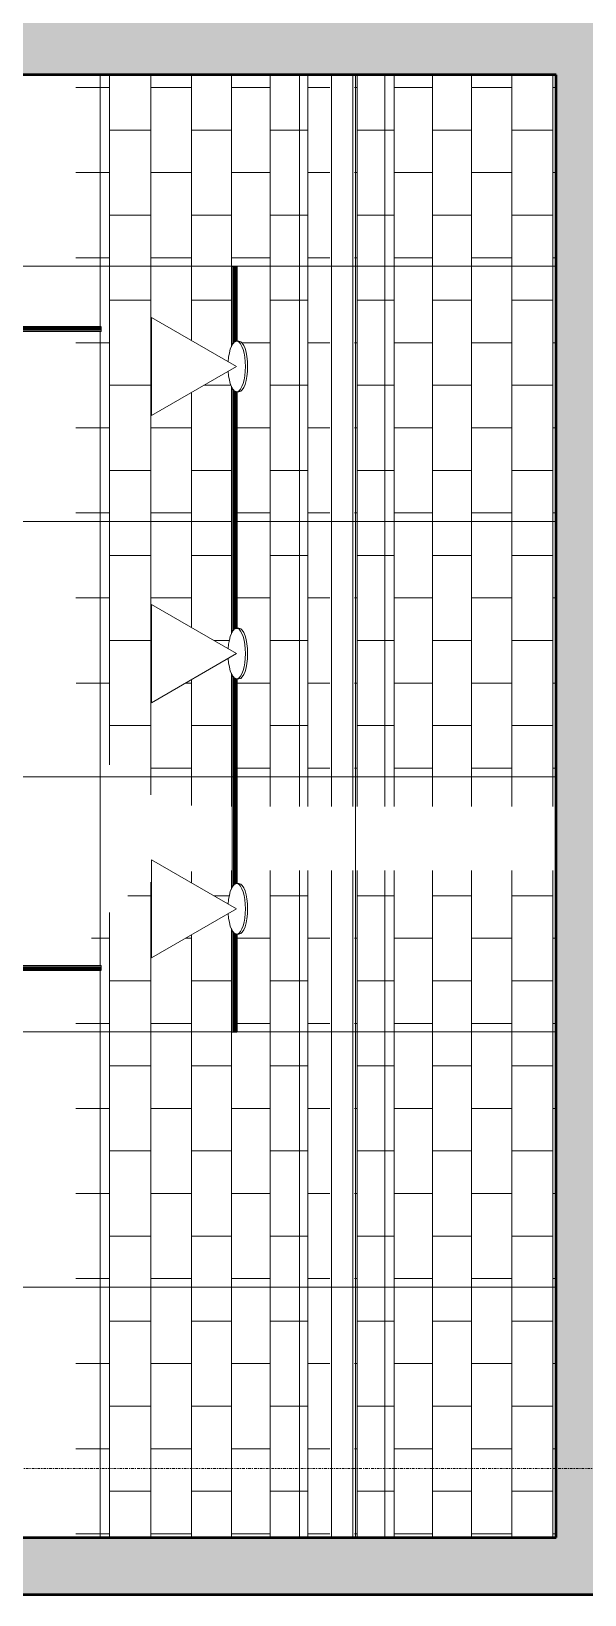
# Model space of a CAD drawing. Header units: inches. Extents: x -956 to 966, y -1111 to 895.
# Drawn here: x -179.1 to -127, y 11.9 to 158.9 of the extents above; entities that cross this region are included whole.
import ezdxf

# ---------------------------------------------------------------- set-up
doc = ezdxf.new("R2010")
doc.units = ezdxf.units.IN
doc.header["$MEASUREMENT"] = 0
doc.linetypes.add('Grid Line 1_4_', pattern=[0.4375, 0.25, -0.0625, 0.0625, -0.0625])
for name, color, linetype, lineweight in [('A-CLNG', 13, 'Continuous', 13), ('A-CLNG-PATT', 13, 'Continuous', 13), ('A-WALL-PATT', 111, 'Continuous', 13), ('E-LITE-EQPM', 33, 'Continuous', 9), ('I-WALL', 2, 'Continuous', 13), ('S-GRID', 1, 'Continuous', 9)]:
    doc.layers.add(name, color=color, linetype=linetype, lineweight=lineweight)

# ---------------------------------------------------------------- blocks, each defined once
blk = doc.blocks.new('Lighting - Track - Flexible_Cooper_Halo_LF4_ LF8 - Lighting - Track - Flexible_Cooper_Halo_LF4-V33-7TH FLOOR TELECOM OVERHEAD ROUTING PLAN')
at = {"layer": 'E-LITE-EQPM', "color": 9}
for p, q in [((-24, 0.23), (-24, 0.23)), ((-16.58, 0.23), (-24, 0.23)), ((-16.6, 0.22), (-24, 0.22)), ((-24, 0.22), (-24, -0.22)), ((-24, 0.22), (-24, 0.22)), ((-24, 0.08), (-24, 0.11)), ((-16.75, 0.11), (-24, 0.11)), ((-16.79, 0.08), (-24, 0.08)), ((-24, 0.03), (-16.85, 0.03)), ((10.42, 0.23), (-12.61, 0.23)), ((10.4, 0.22), (-12.59, 0.22)), ((10.25, 0.11), (-12.43, 0.11)), ((10.21, 0.08), (-12.4, 0.08)), ((-12.34, 0.03), (10.15, 0.03)), ((24, 0.23), (14.39, 0.23)), ((24, 0.22), (14.41, 0.22)), ((24, 0.11), (14.57, 0.11)), ((24, 0.08), (14.6, 0.08)), ((14.66, 0.03), (24, 0.03)), ((24, 0.23), (24, 0.23)), ((24, -0.22), (24, 0.22)), ((24, 0.22), (24, 0.22)), ((24, 0.11), (24, 0.08)), ((-16.9, -0.03), (-24, -0.03)), ((-24, -0.11), (-24, -0.08)), ((-16.92, -0.08), (-24, -0.08)), ((-24, -0.11), (-16.93, -0.11)), ((-24, -0.22), (-16.96, -0.22)), ((-24, -0.22), (-24, -0.22)), ((-24, -0.23), (-24, -0.23)), ((-16.96, -0.23), (-24, -0.23)), ((10.1, -0.03), (-12.29, -0.03)), ((10.08, -0.08), (-12.27, -0.08)), ((-12.26, -0.11), (10.07, -0.11)), ((-12.22, -0.22), (10.04, -0.22)), ((10.04, -0.23), (-12.22, -0.23)), ((24, -0.03), (14.71, -0.03)), ((24, -0.08), (14.73, -0.08)), ((14.74, -0.11), (24, -0.11)), ((14.78, -0.22), (24, -0.22)), ((24, -0.23), (14.78, -0.23)), ((24, -0.08), (24, -0.11)), ((24, -0.22), (24, -0.22)), ((24, -0.23), (24, -0.23))]:
    blk.add_line(p, q, dxfattribs=at)
blk = doc.blocks.new('Lighting - Track - Flexible_Cooper_Halo_LF4_ LF8 - Lighting - Track - Flexible_Cooper_Halo_LF2-3261430-7TH FLOOR TELECOM OVERHEAD ROUTING PLAN')
at = {"layer": 'E-LITE-EQPM', "color": 9}
for p, q in [((-12, 0.23), (-12, 0.23)), ((-1.58, 0.23), (-12, 0.23)), ((-1.6, 0.22), (-12, 0.22)), ((-12, 0.22), (-12, -0.22)), ((-12, 0.22), (-12, 0.22)), ((-12, 0.08), (-12, 0.11)), ((-1.75, 0.11), (-12, 0.11)), ((-1.79, 0.08), (-12, 0.08)), ((-12, 0.03), (-1.85, 0.03)), ((12, 0.23), (2.39, 0.23)), ((12, 0.22), (2.41, 0.22)), ((12, 0.11), (2.57, 0.11)), ((12, 0.08), (2.6, 0.08)), ((2.66, 0.03), (12, 0.03)), ((12, 0.23), (12, 0.23)), ((12, -0.22), (12, 0.22)), ((12, 0.22), (12, 0.22)), ((12, 0.11), (12, 0.08)), ((-1.9, -0.03), (-12, -0.03)), ((-12, -0.11), (-12, -0.08)), ((-1.92, -0.08), (-12, -0.08)), ((-12, -0.11), (-1.93, -0.11)), ((-12, -0.22), (-1.96, -0.22)), ((-12, -0.22), (-12, -0.22)), ((-12, -0.23), (-12, -0.23)), ((-1.96, -0.23), (-12, -0.23)), ((12, -0.03), (2.71, -0.03)), ((12, -0.08), (2.73, -0.08)), ((2.74, -0.11), (12, -0.11)), ((2.78, -0.22), (12, -0.22)), ((12, -0.23), (2.78, -0.23)), ((12, -0.08), (12, -0.11)), ((12, -0.22), (12, -0.22)), ((12, -0.23), (12, -0.23))]:
    blk.add_line(p, q, dxfattribs=at)
blk = doc.blocks.new('FP_1_54-7TH FLOOR TELECOM OVERHEAD ROUTING PLAN')
at = {"layer": 'A-CLNG-PATT', "color": 50}
for p, q in [((-171.69, 89.92), (-171.69, 154.82)), ((-167.8, 87.09), (-167.8, 154.82)), ((-163.98, 129.82), (-163.98, 154.82)), ((-160.23, 129.23), (-160.23, 154.82)), ((-156.58, 85.99), (-156.58, 154.82)), ((-153.05, 85.99), (-153.05, 154.82)), ((-174.86, 153.61), (-171.69, 153.61)), ((-167.8, 153.61), (-163.98, 153.61)), ((-160.23, 153.61), (-156.58, 153.61)), ((-153.05, 153.61), (-150.97, 153.61)), ((-171.69, 149.61), (-167.8, 149.61)), ((-163.98, 149.61), (-160.23, 149.61)), ((-156.58, 149.61), (-153.82, 149.61)), ((-153.82, 149.61), (-153.05, 149.61)), ((-174.86, 145.61), (-171.69, 145.61)), ((-167.8, 145.61), (-163.98, 145.61)), ((-160.23, 145.61), (-156.58, 145.61)), ((-153.05, 145.61), (-150.97, 145.61)), ((-171.69, 141.61), (-167.8, 141.61)), ((-163.98, 141.61), (-160.23, 141.61)), ((-156.58, 141.61), (-153.82, 141.61)), ((-153.82, 141.61), (-153.05, 141.61)), ((-174.86, 137.61), (-171.69, 137.61)), ((-167.8, 137.61), (-163.98, 137.61)), ((-160.23, 137.61), (-156.58, 137.61)), ((-153.05, 137.61), (-150.97, 137.61)), ((-171.69, 133.61), (-167.8, 133.61)), ((-163.98, 133.61), (-160.23, 133.61)), ((-156.58, 133.61), (-153.82, 133.61)), ((-153.82, 133.61), (-153.05, 133.61)), ((-174.86, 129.61), (-171.69, 129.61)), ((-160.23, 129.61), (-160.17, 129.61)), ((-159.26, 129.61), (-156.58, 129.61)), ((-153.05, 129.61), (-150.97, 129.61)), ((-171.69, 125.61), (-167.8, 125.61)), ((-162.82, 125.61), (-160.27, 125.61)), ((-160.23, 102.23), (-160.23, 125.53)), ((-156.58, 125.61), (-153.82, 125.61)), ((-153.82, 125.61), (-153.05, 125.61)), ((-163.98, 102.82), (-163.98, 124.94)), ((-174.86, 121.61), (-171.69, 121.61)), ((-167.8, 121.61), (-163.98, 121.61)), ((-160.23, 121.61), (-160.17, 121.61)), ((-159.72, 121.61), (-156.58, 121.61)), ((-153.05, 121.61), (-150.97, 121.61)), ((-171.69, 117.61), (-167.8, 117.61)), ((-163.98, 117.61), (-160.23, 117.61)), ((-156.58, 117.61), (-153.82, 117.61)), ((-153.82, 117.61), (-153.05, 117.61)), ((-174.86, 113.61), (-171.69, 113.61)), ((-167.8, 113.61), (-163.98, 113.61)), ((-160.23, 113.61), (-160.17, 113.61)), ((-159.72, 113.61), (-156.58, 113.61)), ((-153.05, 113.61), (-150.97, 113.61)), ((-171.69, 109.61), (-167.8, 109.61)), ((-163.98, 109.61), (-160.23, 109.61)), ((-156.58, 109.61), (-153.82, 109.61)), ((-153.82, 109.61), (-153.05, 109.61)), ((-174.86, 105.61), (-171.69, 105.61)), ((-167.8, 105.61), (-163.98, 105.61)), ((-160.23, 105.61), (-160.17, 105.61)), ((-159.72, 105.61), (-156.58, 105.61)), ((-153.05, 105.61), (-150.97, 105.61)), ((-171.69, 101.61), (-167.8, 101.61)), ((-161.89, 101.61), (-160.43, 101.61)), ((-156.58, 101.61), (-153.82, 101.61)), ((-153.82, 101.61), (-153.05, 101.61)), ((-160.23, 85.99), (-160.23, 98.53)), ((-174.82, 97.61), (-171.69, 97.61)), ((-164.56, 97.61), (-163.98, 97.61)), ((-163.98, 86.1), (-163.98, 97.94)), ((-160.23, 97.61), (-160.17, 97.61)), ((-159.72, 97.61), (-156.58, 97.61)), ((-153.05, 97.61), (-150.97, 97.61)), ((-171.69, 93.61), (-167.8, 93.61)), ((-163.98, 93.61), (-160.23, 93.61)), ((-156.58, 93.61), (-153.82, 93.61)), ((-153.82, 93.61), (-153.05, 93.61)), ((-167.8, 89.61), (-163.98, 89.61)), ((-160.23, 89.61), (-160.17, 89.61)), ((-159.72, 89.61), (-156.58, 89.61)), ((-153.05, 89.61), (-150.97, 89.61)), ((-163.98, 78.82), (-163.98, 79.88)), ((-160.23, 78.23), (-160.23, 79.99)), ((-156.58, 17.26), (-156.58, 79.99)), ((-153.05, 17.26), (-153.05, 79.99)), ((-167.8, 17.26), (-167.8, 78.89)), ((-169.96, 77.61), (-167.8, 77.61)), ((-161.89, 77.61), (-160.43, 77.61)), ((-156.58, 77.61), (-153.82, 77.61)), ((-153.82, 77.61), (-153.05, 77.61)), ((-171.69, 17.26), (-171.69, 76.05)), ((-173.39, 73.61), (-171.69, 73.61)), ((-164.56, 73.61), (-163.98, 73.61)), ((-163.98, 17.26), (-163.98, 73.94)), ((-160.23, 34.65), (-160.23, 74.53)), ((-160.23, 73.61), (-160.17, 73.61)), ((-159.72, 73.61), (-156.58, 73.61)), ((-153.05, 73.61), (-150.97, 73.61)), ((-171.69, 69.61), (-167.8, 69.61)), ((-163.98, 69.61), (-160.23, 69.61)), ((-156.58, 69.61), (-153.82, 69.61)), ((-153.82, 69.61), (-153.05, 69.61)), ((-174.86, 65.61), (-171.69, 65.61)), ((-167.8, 65.61), (-163.98, 65.61)), ((-160.23, 65.61), (-160.17, 65.61)), ((-159.72, 65.61), (-156.58, 65.61)), ((-153.05, 65.61), (-150.97, 65.61)), ((-171.69, 61.61), (-167.8, 61.61)), ((-163.98, 61.61), (-160.23, 61.61)), ((-156.58, 61.61), (-153.82, 61.61)), ((-153.82, 61.61), (-153.05, 61.61)), ((-174.86, 57.61), (-171.69, 57.61)), ((-167.8, 57.61), (-163.98, 57.61)), ((-160.23, 57.61), (-156.58, 57.61)), ((-153.05, 57.61), (-150.97, 57.61)), ((-171.69, 53.61), (-167.8, 53.61)), ((-163.98, 53.61), (-160.23, 53.61)), ((-156.58, 53.61), (-153.82, 53.61)), ((-153.82, 53.61), (-153.05, 53.61)), ((-174.86, 49.61), (-171.69, 49.61)), ((-167.8, 49.61), (-163.98, 49.61)), ((-160.23, 49.61), (-156.58, 49.61)), ((-153.05, 49.61), (-150.97, 49.61)), ((-171.69, 45.61), (-167.8, 45.61)), ((-163.98, 45.61), (-160.23, 45.61)), ((-156.58, 45.61), (-153.82, 45.61)), ((-153.82, 45.61), (-153.05, 45.61)), ((-174.86, 41.61), (-171.69, 41.61)), ((-167.8, 41.61), (-163.98, 41.61)), ((-160.23, 41.61), (-156.58, 41.61)), ((-153.05, 41.61), (-150.97, 41.61)), ((-171.69, 37.61), (-167.8, 37.61)), ((-163.98, 37.61), (-160.23, 37.61)), ((-156.58, 37.61), (-153.82, 37.61)), ((-153.82, 37.61), (-153.05, 37.61)), ((-160.23, 17.26), (-160.23, 34.65)), ((-174.86, 33.61), (-171.69, 33.61)), ((-167.8, 33.61), (-163.98, 33.61)), ((-160.23, 33.61), (-156.58, 33.61)), ((-153.05, 33.61), (-150.97, 33.61)), ((-171.69, 29.61), (-167.8, 29.61)), ((-163.98, 29.61), (-160.23, 29.61)), ((-156.58, 29.61), (-153.82, 29.61)), ((-153.82, 29.61), (-153.05, 29.61)), ((-174.86, 25.61), (-171.69, 25.61)), ((-167.8, 25.61), (-163.98, 25.61)), ((-160.23, 25.61), (-156.58, 25.61)), ((-153.05, 25.61), (-150.97, 25.61)), ((-171.69, 21.61), (-167.8, 21.61)), ((-163.98, 21.61), (-160.23, 21.61)), ((-156.58, 21.61), (-153.82, 21.61)), ((-153.82, 21.61), (-153.05, 21.61)), ((-174.86, 17.61), (-171.69, 17.61)), ((-167.8, 17.61), (-163.98, 17.61)), ((-160.23, 17.61), (-156.58, 17.61)), ((-153.05, 17.61), (-150.97, 17.61))]:
    blk.add_line(p, q, dxfattribs=at)
blk = doc.blocks.new('FP_1_55-7TH FLOOR TELECOM OVERHEAD ROUTING PLAN')
at = {"layer": 'A-CLNG-PATT', "color": 50}
for p, q in [((-148.41, 85.99), (-148.41, 154.82)), ((-144.93, 85.99), (-144.93, 154.82)), ((-141.34, 85.99), (-141.34, 154.82)), ((-137.65, 153.64), (-137.65, 154.82)), ((-133.86, 154.2), (-133.86, 154.82)), ((-130.01, 154.77), (-130.01, 154.82)), ((-130.01, 85.99), (-130.01, 154.77)), ((-148.67, 153.61), (-148.41, 153.61)), ((-144.93, 153.61), (-141.34, 153.61)), ((-137.65, 153.61), (-133.86, 153.61)), ((-137.65, 85.99), (-137.65, 153.58)), ((-133.86, 85.99), (-133.86, 154.17)), ((-130.01, 153.61), (-129.71, 153.61)), ((-148.41, 149.61), (-145.84, 149.61)), ((-145.82, 149.61), (-144.93, 149.61)), ((-141.34, 149.61), (-137.65, 149.61)), ((-133.86, 149.61), (-130.01, 149.61)), ((-148.67, 145.61), (-148.41, 145.61)), ((-144.93, 145.61), (-141.34, 145.61)), ((-137.65, 145.61), (-133.86, 145.61)), ((-130.01, 145.61), (-129.71, 145.61)), ((-148.41, 141.61), (-145.84, 141.61)), ((-145.82, 141.61), (-144.93, 141.61)), ((-141.34, 141.61), (-137.65, 141.61)), ((-133.86, 141.61), (-130.01, 141.61)), ((-148.67, 137.61), (-148.41, 137.61)), ((-144.93, 137.61), (-141.34, 137.61)), ((-137.65, 137.61), (-133.86, 137.61)), ((-130.01, 137.61), (-129.71, 137.61)), ((-148.41, 133.61), (-145.84, 133.61)), ((-145.82, 133.61), (-144.93, 133.61)), ((-141.34, 133.61), (-137.65, 133.61)), ((-133.86, 133.61), (-130.01, 133.61)), ((-148.67, 129.61), (-148.41, 129.61)), ((-144.93, 129.61), (-141.34, 129.61)), ((-137.65, 129.61), (-133.86, 129.61)), ((-130.01, 129.61), (-129.71, 129.61)), ((-148.41, 125.61), (-145.84, 125.61)), ((-145.82, 125.61), (-144.93, 125.61)), ((-141.34, 125.61), (-137.65, 125.61)), ((-133.86, 125.61), (-130.01, 125.61)), ((-148.67, 121.61), (-148.41, 121.61)), ((-144.93, 121.61), (-141.34, 121.61)), ((-137.65, 121.61), (-133.86, 121.61)), ((-130.01, 121.61), (-129.71, 121.61)), ((-148.41, 117.61), (-145.84, 117.61)), ((-145.82, 117.61), (-144.93, 117.61)), ((-141.34, 117.61), (-137.65, 117.61)), ((-133.86, 117.61), (-130.01, 117.61)), ((-148.67, 113.61), (-148.41, 113.61)), ((-144.93, 113.61), (-141.34, 113.61)), ((-137.65, 113.61), (-133.86, 113.61)), ((-130.01, 113.61), (-129.71, 113.61)), ((-148.41, 109.61), (-145.84, 109.61)), ((-145.82, 109.61), (-144.93, 109.61)), ((-141.34, 109.61), (-137.65, 109.61)), ((-133.86, 109.61), (-130.01, 109.61)), ((-148.67, 105.61), (-148.41, 105.61)), ((-144.93, 105.61), (-141.34, 105.61)), ((-137.65, 105.61), (-133.86, 105.61)), ((-130.01, 105.61), (-129.71, 105.61)), ((-148.41, 101.61), (-145.84, 101.61)), ((-145.82, 101.61), (-144.93, 101.61)), ((-141.34, 101.61), (-137.65, 101.61)), ((-133.86, 101.61), (-130.01, 101.61)), ((-148.67, 97.61), (-148.41, 97.61)), ((-144.93, 97.61), (-141.34, 97.61)), ((-137.65, 97.61), (-133.86, 97.61)), ((-130.01, 97.61), (-129.71, 97.61)), ((-148.41, 93.61), (-145.84, 93.61)), ((-145.82, 93.61), (-144.93, 93.61)), ((-141.34, 93.61), (-137.65, 93.61)), ((-133.86, 93.61), (-130.01, 93.61)), ((-148.67, 89.61), (-148.41, 89.61)), ((-144.93, 89.61), (-141.34, 89.61)), ((-137.65, 89.61), (-133.86, 89.61)), ((-130.01, 89.61), (-129.71, 89.61)), ((-148.41, 17.26), (-148.41, 79.99)), ((-144.93, 17.26), (-144.93, 79.99)), ((-141.34, 17.26), (-141.34, 79.99)), ((-137.65, 17.26), (-137.65, 79.99)), ((-133.86, 17.26), (-133.86, 79.99)), ((-130.01, 17.26), (-130.01, 79.99)), ((-148.41, 77.61), (-145.84, 77.61)), ((-145.82, 77.61), (-144.93, 77.61)), ((-141.34, 77.61), (-137.65, 77.61)), ((-133.86, 77.61), (-130.01, 77.61)), ((-148.67, 73.61), (-148.41, 73.61)), ((-144.93, 73.61), (-141.34, 73.61)), ((-137.65, 73.61), (-133.86, 73.61)), ((-130.01, 73.61), (-129.71, 73.61)), ((-148.41, 69.61), (-145.84, 69.61)), ((-145.82, 69.61), (-144.93, 69.61)), ((-141.34, 69.61), (-137.65, 69.61)), ((-133.86, 69.61), (-130.01, 69.61)), ((-148.67, 65.61), (-148.41, 65.61)), ((-144.93, 65.61), (-141.34, 65.61)), ((-137.65, 65.61), (-133.86, 65.61)), ((-130.01, 65.61), (-129.71, 65.61)), ((-148.41, 61.61), (-145.84, 61.61)), ((-145.82, 61.61), (-144.93, 61.61)), ((-141.34, 61.61), (-137.65, 61.61)), ((-133.86, 61.61), (-130.01, 61.61)), ((-148.67, 57.61), (-148.41, 57.61)), ((-144.93, 57.61), (-141.34, 57.61)), ((-137.65, 57.61), (-133.86, 57.61)), ((-130.01, 57.61), (-129.71, 57.61)), ((-148.41, 53.61), (-145.84, 53.61)), ((-145.82, 53.61), (-144.93, 53.61)), ((-141.34, 53.61), (-137.65, 53.61)), ((-133.86, 53.61), (-130.01, 53.61)), ((-148.67, 49.61), (-148.41, 49.61)), ((-144.93, 49.61), (-141.34, 49.61)), ((-137.65, 49.61), (-133.86, 49.61)), ((-130.01, 49.61), (-129.71, 49.61)), ((-148.41, 45.61), (-145.84, 45.61)), ((-145.82, 45.61), (-144.93, 45.61)), ((-141.34, 45.61), (-137.65, 45.61)), ((-133.86, 45.61), (-130.01, 45.61)), ((-148.67, 41.61), (-148.41, 41.61)), ((-144.93, 41.61), (-141.34, 41.61)), ((-137.65, 41.61), (-133.86, 41.61)), ((-130.01, 41.61), (-129.71, 41.61)), ((-148.41, 37.61), (-145.84, 37.61)), ((-145.82, 37.61), (-144.93, 37.61)), ((-141.34, 37.61), (-137.65, 37.61)), ((-133.86, 37.61), (-130.01, 37.61)), ((-148.67, 33.61), (-148.41, 33.61)), ((-144.93, 33.61), (-141.34, 33.61)), ((-137.65, 33.61), (-133.86, 33.61)), ((-130.01, 33.61), (-129.71, 33.61)), ((-148.41, 29.61), (-145.84, 29.61)), ((-145.82, 29.61), (-144.93, 29.61)), ((-141.34, 29.61), (-137.65, 29.61)), ((-133.86, 29.61), (-130.01, 29.61)), ((-148.67, 25.61), (-148.41, 25.61)), ((-144.93, 25.61), (-141.34, 25.61)), ((-137.65, 25.61), (-133.86, 25.61)), ((-130.01, 25.61), (-129.71, 25.61)), ((-148.41, 21.61), (-145.84, 21.61)), ((-145.82, 21.61), (-144.93, 21.61)), ((-141.34, 21.61), (-137.65, 21.61)), ((-133.86, 21.61), (-130.01, 21.61)), ((-148.67, 17.61), (-148.41, 17.61)), ((-144.93, 17.61), (-141.34, 17.61)), ((-137.65, 17.61), (-133.86, 17.61)), ((-130.01, 17.61), (-129.71, 17.61))]:
    blk.add_line(p, q, dxfattribs=at)
blk = doc.blocks.new('7th Floor Vault2 - 7th Floor Vault-3164437-7TH FLOOR TELECOM OVERHEAD ROUTING PLAN')
at = {"layer": 'A-CLNG', "color": 10, "lineweight": 9}
for p, q in [((-153.82, 154.82), (-153.82, 85.99)), ((-153.82, 154.82), (-153.82, 85.99)), ((-150.82, 154.82), (-150.82, 85.99)), ((-148.82, 154.82), (-148.82, 85.99)), ((-145.82, 154.82), (-145.82, 85.99)), ((-145.82, 154.82), (-145.82, 85.99)), ((-153.82, 79.99), (-153.82, 17.26)), ((-153.82, 79.99), (-153.82, 17.26)), ((-150.82, 79.99), (-150.82, 17.26)), ((-148.82, 79.99), (-148.82, 17.26)), ((-145.82, 79.99), (-145.82, 17.26)), ((-145.82, 79.99), (-145.82, 17.26))]:
    blk.add_line(p, q, dxfattribs=at)
at = {"layer": 'A-CLNG', "color": 9, "lineweight": 9}
for name in ['FP_1_54-7TH FLOOR TELECOM OVERHEAD ROUTING PLAN', 'FP_1_55-7TH FLOOR TELECOM OVERHEAD ROUTING PLAN']:
    blk.add_blockref(name, (0, 0), dxfattribs=at)
blk = doc.blocks.new('Lighting - Track Head - Spot - Lighting - Track Head - Spot-5499911-7TH FLOOR TELECOM OVERHEAD ROUTING PLAN')
at = {"layer": 'E-LITE-EQPM', "color": 9}
for p, q in [((-8, 4.62), (0, 0)), ((-8, -4.62), (-8, 4.62)), ((0.02, 2.38), (0.23, 2.38)), ((0, 0), (-8, -4.62)), ((0.23, -2.38), (0.02, -2.38))]:
    blk.add_line(p, q, dxfattribs=at)
for centre, start_param, end_param in [((0.02, 0), 4.712389, 7.664978), ((0.23, 0), 4.712389, 6.283185), ((0.02, 0), 1.7598, 4.712389), ((0.23, 0), 3.141593, 4.712389)]:
    blk.add_ellipse(centre, major_axis=(0, 2.38), ratio=0.34202, start_param=start_param, end_param=end_param, dxfattribs=at)
blk = doc.blocks.new('Lighting - Track - Flexible_Cooper_Halo_LF4_ LF8 - Lighting - Track - Flexible_Cooper_Halo_LF4-V105-7TH FLOOR TELECOM OVERHEAD ROUTING PLAN')
at = {"layer": 'E-LITE-EQPM', "color": 9}
for p, q in [((-24, 0.23), (-24, 0.23)), ((-14.47, 0.23), (-24, 0.23)), ((-14.49, 0.22), (-24, 0.22)), ((-24, 0.22), (-24, -0.22)), ((-24, 0.22), (-24, 0.22)), ((-24, 0.08), (-24, 0.11)), ((-14.67, 0.11), (-24, 0.11)), ((-14.71, 0.08), (-24, 0.08)), ((-24, 0.03), (-14.77, 0.03)), ((9.53, 0.23), (-10.64, 0.23)), ((9.51, 0.22), (-10.62, 0.22)), ((9.33, 0.11), (-10.43, 0.11)), ((9.29, 0.08), (-10.39, 0.08)), ((-10.33, 0.03), (9.23, 0.03)), ((24, 0.23), (13.36, 0.23)), ((24, 0.22), (13.38, 0.22)), ((24, 0.11), (13.57, 0.11)), ((24, 0.08), (13.61, 0.08)), ((13.67, 0.03), (24, 0.03)), ((24, 0.23), (24, 0.23)), ((24, -0.22), (24, 0.22)), ((24, 0.22), (24, 0.22)), ((24, 0.11), (24, 0.08)), ((-14.84, -0.03), (-24, -0.03)), ((-24, -0.11), (-24, -0.08)), ((-14.86, -0.08), (-24, -0.08)), ((-24, -0.11), (-14.88, -0.11)), ((-24, -0.22), (-14.92, -0.22)), ((-24, -0.22), (-24, -0.22)), ((-24, -0.23), (-24, -0.23)), ((-14.92, -0.23), (-24, -0.23)), ((9.16, -0.03), (-10.26, -0.03)), ((9.14, -0.08), (-10.24, -0.08)), ((-10.23, -0.11), (9.12, -0.11)), ((-10.19, -0.22), (9.08, -0.22)), ((9.08, -0.23), (-10.19, -0.23)), ((24, -0.03), (13.74, -0.03)), ((24, -0.08), (13.76, -0.08)), ((13.77, -0.11), (24, -0.11)), ((13.81, -0.22), (24, -0.22)), ((24, -0.23), (13.81, -0.23)), ((24, -0.08), (24, -0.11)), ((24, -0.22), (24, -0.22)), ((24, -0.23), (24, -0.23))]:
    blk.add_line(p, q, dxfattribs=at)
blk = doc.blocks.new('Lighting - Track - Flexible_Cooper_Halo_LF4_ LF8 - Lighting - Track - Flexible_Cooper_Halo_LF4-V107-7TH FLOOR TELECOM OVERHEAD ROUTING PLAN')
at = {"layer": 'E-LITE-EQPM', "color": 9}
for p, q in [((-24, 0.23), (-24, 0.23)), ((-24, 0.23), (-13.91, 0.23)), ((-24, 0.22), (-13.91, 0.22)), ((-24, -0.22), (-24, 0.22)), ((-24, 0.22), (-24, 0.22)), ((-24, 0.08), (-24, 0.11)), ((-13.87, 0.11), (-24, 0.11)), ((-24, 0.08), (-13.85, 0.08)), ((-24, 0.03), (-13.8, 0.03)), ((-9.32, 0.03), (10.2, 0.03)), ((-9.26, 0.08), (10.15, 0.08)), ((10.13, 0.11), (-9.25, 0.11)), ((-9.21, 0.22), (10.09, 0.22)), ((-9.2, 0.23), (10.09, 0.23)), ((14.68, 0.03), (24, 0.03)), ((14.74, 0.08), (24, 0.08)), ((24, 0.11), (14.75, 0.11)), ((14.79, 0.22), (24, 0.22)), ((14.8, 0.23), (24, 0.23)), ((24, 0.23), (24, 0.23)), ((24, 0.22), (24, -0.22)), ((24, 0.22), (24, 0.22)), ((24, 0.11), (24, 0.08)), ((-13.73, -0.03), (-24, -0.03)), ((-24, -0.11), (-24, -0.08)), ((-24, -0.08), (-13.67, -0.08)), ((-24, -0.11), (-13.61, -0.11)), ((-13.4, -0.22), (-24, -0.22)), ((-24, -0.22), (-24, -0.22)), ((-24, -0.23), (-24, -0.23)), ((-24, -0.23), (-13.38, -0.23)), ((-9.73, -0.23), (10.62, -0.23)), ((10.6, -0.22), (-9.72, -0.22)), ((-9.49, -0.11), (10.39, -0.11)), ((-9.45, -0.08), (10.33, -0.08)), ((10.27, -0.03), (-9.39, -0.03)), ((14.27, -0.23), (24, -0.23)), ((24, -0.22), (14.28, -0.22)), ((14.51, -0.11), (24, -0.11)), ((14.55, -0.08), (24, -0.08)), ((24, -0.03), (14.61, -0.03)), ((24, -0.08), (24, -0.11)), ((24, -0.22), (24, -0.22)), ((24, -0.23), (24, -0.23))]:
    blk.add_line(p, q, dxfattribs=at)

msp = doc.modelspace()

# ---------------------------------------------------------------- hatches: boundary and pattern name
at = {"layer": 'A-CLNG-PATT'}
h = msp.add_hatch(dxfattribs=at)
h.set_pattern_fill('FP1_21', color=253, style=0, pattern_type=2)
h.set_pattern_definition([(0, (427.4, 736.787), (0, -24), []), (270, (427.4, 736.787), (-24, -1e-15), [])])
h.paths.add_polyline_path([(-129.71, 17.26), (-129.71, 154.82), (-304.13, 154.82), (-301.6, 154.57), (-299.16, 153.83), (-296.91, 152.63), (-294.94, 151.01), (-293.25, 148.9), (-292.06, 146.6), (-291.37, 144.26), (-291.13, 141.82), (-291.13, 113.82), (-291.38, 111.28), (-292.12, 108.84), (-293.32, 106.6), (-294.94, 104.63), (-297.05, 102.93), (-299.35, 101.75), (-301.69, 101.06), (-304.13, 100.82), (-320.13, 100.82), (-322.67, 101.07), (-325.11, 101.81), (-327.35, 103.01), (-329.32, 104.63), (-331.02, 106.73), (-332.2, 109.03), (-332.89, 111.38), (-333.08, 113.32), (-333.88, 113.32), (-333.88, 113.44), (-333.1, 113.44), (-333.13, 113.86), (-333.13, 115.19), (-333.88, 115.19), (-334.54, 115.41), (-334.95, 116.01), (-334.95, 116.67), (-334.54, 117.23), (-333.88, 117.44), (-333.13, 117.44), (-333.13, 119.19), (-333.88, 119.19), (-334.54, 119.41), (-334.95, 119.97), (-334.95, 120.67), (-334.54, 121.23), (-333.88, 121.44), (-333.13, 121.44), (-333.13, 123.19), (-333.88, 123.19), (-334.54, 123.41), (-334.95, 124.01), (-334.95, 124.67), (-334.54, 125.23), (-333.88, 125.44), (-333.13, 125.44), (-333.13, 137.82), (-331.13, 137.82), (-331.13, 125.44), (-329.88, 125.44), (-329.88, 125.32), (-331.13, 125.32), (-331.13, 123.32), (-329.88, 123.32), (-329.29, 123.13), (-328.93, 122.59), (-328.93, 122.01), (-329.29, 121.51), (-329.88, 121.32), (-331.13, 121.3), (-331.13, 119.32), (-329.88, 119.32), (-329.29, 119.13), (-328.93, 118.63), (-328.93, 118.01), (-329.29, 117.51), (-329.88, 117.32), (-331.13, 117.32), (-331.13, 115.32), (-329.88, 115.32), (-329.29, 115.13), (-328.93, 114.59), (-328.93, 114.01), (-329.29, 113.51), (-329.88, 113.32), (-331.08, 113.32), (-330.89, 111.57), (-330.19, 109.42), (-329.16, 107.57), (-327.91, 106.04), (-326.24, 104.67), (-324.34, 103.66), (-322.28, 103.03), (-320.13, 102.82), (-304.13, 102.82), (-301.89, 103.06), (-299.73, 103.76), (-297.86, 104.8), (-296.35, 106.04), (-294.99, 107.71), (-293.97, 109.61), (-293.34, 111.67), (-293.13, 113.86), (-293.13, 141.82), (-293.37, 144.06), (-294.07, 146.22), (-295.1, 148.07), (-296.35, 149.6), (-298.02, 150.96), (-299.92, 151.98), (-301.99, 152.61), (-304.13, 152.82), (-316.13, 152.82), (-316.13, 154.82), (-335.1, 154.82), (-335.1, 46.88), (-181.71, 46.88), (-181.71, 17.26), (-130.99, 17.26)], flags=0)
h.paths.add_polyline_path([(-159.73, 64.79), (-160.17, 64.79), (-160.17, 74.4), (-160.31, 74.7), (-160.44, 75.19), (-160.55, 75.93), (-167.76, 71.76), (-167.76, 81), (-160.53, 76.82), (-160.52, 77), (-160.44, 77.57), (-160.31, 78.06), (-160.17, 78.4), (-160.17, 98.4), (-160.31, 98.7), (-160.44, 99.19), (-160.55, 99.93), (-167.76, 95.76), (-167.76, 105), (-160.53, 100.82), (-160.52, 101), (-160.44, 101.57), (-160.31, 102.06), (-160.17, 102.4), (-160.17, 125.4), (-160.31, 125.7), (-160.44, 126.19), (-160.55, 126.93), (-167.76, 122.76), (-167.76, 132), (-160.53, 127.82), (-160.52, 128), (-160.44, 128.57), (-160.31, 129.06), (-160.17, 129.4), (-160.16, 136.79), (-159.72, 136.79), (-159.72, 129.76), (-159.42, 129.72), (-159.32, 129.67), (-159.12, 129.44), (-158.92, 128.94), (-158.82, 128.57), (-158.73, 127.68), (-158.73, 127.08), (-158.74, 126.77), (-158.82, 126.19), (-159.03, 125.53), (-159.16, 125.28), (-159.33, 125.08), (-159.53, 125.01), (-159.72, 125.01), (-159.72, 102.76), (-159.42, 102.72), (-159.32, 102.67), (-159.12, 102.44), (-158.92, 101.94), (-158.82, 101.57), (-158.73, 100.68), (-158.73, 100.08), (-158.74, 99.77), (-158.82, 99.19), (-159.03, 98.53), (-159.16, 98.28), (-159.33, 98.08), (-159.53, 98.01), (-159.72, 98.01), (-159.72, 78.76), (-159.42, 78.72), (-159.32, 78.67), (-159.12, 78.44), (-158.92, 77.94), (-158.82, 77.57), (-158.73, 76.68), (-158.73, 76.08), (-158.74, 75.77), (-158.82, 75.19), (-159.03, 74.53), (-159.18, 74.26), (-159.33, 74.08), (-159.53, 74.01), (-159.72, 74.01), (-159.72, 64.79)], flags=0)
h.paths.add_polyline_path([(-279.83, 64.79), (-280.17, 64.79), (-280.17, 73.43), (-280.23, 73.41), (-280.54, 73.45), (-280.65, 73.49), (-280.84, 73.73), (-281.05, 74.26), (-281.14, 74.6), (-281.23, 75.48), (-281.23, 76.09), (-281.22, 76.4), (-281.14, 76.97), (-280.93, 77.64), (-280.8, 77.89), (-280.63, 78.09), (-280.44, 78.16), (-280.17, 78.16), (-280.2, 100.42), (-280.23, 100.41), (-280.54, 100.45), (-280.65, 100.49), (-280.84, 100.73), (-281.04, 101.22), (-281.14, 101.6), (-281.22, 102.17), (-281.23, 103.09), (-281.22, 103.4), (-281.14, 103.97), (-280.93, 104.64), (-280.8, 104.89), (-280.63, 105.09), (-280.44, 105.16), (-280.17, 105.18), (-280.17, 122.43), (-280.23, 122.41), (-280.54, 122.45), (-280.65, 122.49), (-280.84, 122.73), (-281.04, 123.22), (-281.16, 123.76), (-281.22, 124.17), (-281.23, 125.09), (-281.2, 125.52), (-281.14, 125.97), (-280.93, 126.64), (-280.8, 126.89), (-280.63, 127.09), (-280.44, 127.16), (-280.17, 127.16), (-280.16, 136.79), (-279.72, 136.79), (-279.72, 126.61), (-279.65, 126.47), (-279.49, 125.75), (-279.42, 125.24), (-272.2, 129.41), (-272.2, 120.17), (-279.44, 124.34), (-279.5, 123.76), (-279.52, 123.6), (-279.72, 122.86), (-279.72, 104.61), (-279.65, 104.47), (-279.49, 103.75), (-279.42, 103.24), (-272.2, 107.41), (-272.2, 98.17), (-279.44, 102.34), (-279.49, 101.82), (-279.52, 101.6), (-279.72, 100.86), (-279.72, 77.61), (-279.65, 77.47), (-279.49, 76.75), (-279.42, 76.24), (-272.2, 80.41), (-272.2, 71.17), (-279.44, 75.34), (-279.49, 74.82), (-279.61, 74.26), (-279.72, 73.86), (-279.73, 64.79), (-279.81, 64.79)], flags=0)
h.paths.add_polyline_path([(-257.03, 69.51), (-257.65, 69.54), (-258.22, 69.62), (-258.89, 69.83), (-259.14, 69.96), (-259.33, 70.13), (-259.41, 70.33), (-259.41, 70.59), (-268.48, 70.6), (-268.48, 71.05), (-258.85, 71.05), (-258.71, 71.11), (-258.22, 71.24), (-257.49, 71.35), (-261.65, 78.56), (-252.41, 78.56), (-256.59, 71.33), (-256.42, 71.32), (-255.85, 71.24), (-255.1, 71.05), (-236.85, 71.05), (-236.71, 71.11), (-236.22, 71.24), (-235.49, 71.35), (-239.65, 78.56), (-230.41, 78.56), (-234.59, 71.33), (-234.42, 71.32), (-233.85, 71.24), (-233.1, 71.05), (-209.85, 71.05), (-209.71, 71.11), (-209.22, 71.24), (-208.49, 71.35), (-212.65, 78.56), (-203.41, 78.56), (-207.59, 71.33), (-207.42, 71.32), (-206.85, 71.24), (-206.1, 71.05), (-185.85, 71.05), (-185.71, 71.11), (-185.22, 71.24), (-184.49, 71.35), (-188.65, 78.56), (-179.41, 78.56), (-183.59, 71.33), (-183.42, 71.32), (-182.85, 71.24), (-182.1, 71.05), (-172.48, 71.04), (-172.48, 70.59), (-181.67, 70.56), (-181.66, 70.53), (-181.7, 70.22), (-181.74, 70.12), (-181.98, 69.92), (-182.47, 69.72), (-182.85, 69.62), (-183.73, 69.53), (-184.34, 69.53), (-184.65, 69.54), (-185.22, 69.62), (-185.89, 69.83), (-186.14, 69.96), (-186.33, 70.13), (-186.41, 70.33), (-186.41, 70.59), (-205.67, 70.56), (-205.66, 70.53), (-205.7, 70.22), (-205.74, 70.12), (-205.98, 69.92), (-206.47, 69.72), (-206.85, 69.62), (-207.73, 69.53), (-208.34, 69.53), (-208.65, 69.54), (-209.22, 69.62), (-209.89, 69.83), (-210.14, 69.96), (-210.33, 70.13), (-210.41, 70.33), (-210.41, 70.59), (-232.67, 70.56), (-232.66, 70.53), (-232.7, 70.22), (-232.74, 70.12), (-232.98, 69.92), (-233.47, 69.72), (-233.85, 69.62), (-234.73, 69.53), (-235.34, 69.53), (-235.65, 69.54), (-236.22, 69.62), (-236.89, 69.83), (-237.14, 69.96), (-237.33, 70.13), (-237.41, 70.33), (-237.41, 70.59), (-254.67, 70.56), (-254.66, 70.53), (-254.7, 70.22), (-254.74, 70.12), (-254.98, 69.92), (-255.47, 69.72), (-255.85, 69.62), (-256.73, 69.53)], flags=0)
h.paths.add_polyline_path([(-330.3, 113.44), (-329.88, 113.44), (-329.37, 113.61), (-329.05, 114.05), (-329.08, 114.63), (-329.37, 115.03), (-329.88, 115.19), (-331.13, 115.19), (-331.1, 113.44), (-330.53, 113.44)], flags=0)
h.paths.add_polyline_path([(-333.13, 115.32), (-333.13, 117.32), (-333.88, 117.32), (-334.47, 117.13), (-334.83, 116.63), (-334.81, 115.97), (-334.47, 115.51), (-333.88, 115.32)], flags=0)
h.paths.add_polyline_path([(-329.88, 117.44), (-329.37, 117.61), (-329.05, 118.05), (-329.08, 118.63), (-329.37, 119.03), (-329.88, 119.19), (-331.13, 119.19), (-331.13, 117.44)], flags=0)
h.paths.add_polyline_path([(-333.88, 119.32), (-333.13, 119.32), (-333.13, 121.32), (-333.88, 121.32), (-334.47, 121.13), (-334.83, 120.63), (-334.81, 119.97), (-334.47, 119.51)], flags=0)
h.paths.add_polyline_path([(-329.88, 121.44), (-329.37, 121.61), (-329.05, 122.05), (-329.08, 122.63), (-329.37, 123.03), (-329.88, 123.19), (-331.13, 123.19), (-331.13, 121.44)], flags=0)
h.paths.add_polyline_path([(-325.2, 121.79), (-325.98, 121.89), (-326.7, 122.19), (-327.32, 122.67), (-327.8, 123.29), (-328.1, 124.01), (-328.2, 124.79), (-328.1, 125.56), (-327.8, 126.29), (-327.32, 126.91), (-326.7, 127.39), (-325.98, 127.68), (-325.2, 127.79), (-324.42, 127.68), (-323.7, 127.39), (-323.08, 126.91), (-322.6, 126.29), (-322.3, 125.56), (-322.2, 124.79), (-322.3, 124.01), (-322.6, 123.29), (-323.08, 122.67), (-323.7, 122.19), (-324.42, 121.89)], flags=0)
h.paths.add_polyline_path([(-262.65, 123.12), (-258.47, 130.35), (-258.64, 130.36), (-259.22, 130.44), (-260.1, 130.68), (-268.48, 130.68), (-268.48, 131.13), (-260.4, 131.15), (-260.36, 131.46), (-260.32, 131.56), (-260.09, 131.76), (-259.59, 131.96), (-259.22, 132.06), (-258.33, 132.15), (-257.73, 132.15), (-257.41, 132.14), (-256.84, 132.06), (-256.17, 131.85), (-255.92, 131.72), (-255.73, 131.55), (-255.65, 131.35), (-255.65, 131.13), (-238.4, 131.15), (-238.36, 131.46), (-238.32, 131.56), (-238.09, 131.76), (-237.59, 131.96), (-237.22, 132.06), (-236.33, 132.15), (-235.73, 132.15), (-235.41, 132.14), (-234.84, 132.06), (-234.17, 131.85), (-233.92, 131.72), (-233.73, 131.55), (-233.65, 131.35), (-233.65, 131.13), (-211.4, 131.15), (-211.36, 131.46), (-211.32, 131.56), (-211.09, 131.76), (-210.59, 131.96), (-210.22, 132.06), (-209.33, 132.15), (-208.73, 132.15), (-208.41, 132.14), (-207.84, 132.06), (-207.17, 131.85), (-206.92, 131.72), (-206.73, 131.55), (-206.65, 131.35), (-206.65, 131.13), (-187.4, 131.15), (-187.36, 131.46), (-187.32, 131.56), (-187.09, 131.76), (-186.59, 131.96), (-186.22, 132.06), (-185.33, 132.15), (-184.73, 132.15), (-184.41, 132.14), (-183.84, 132.06), (-183.17, 131.85), (-182.92, 131.72), (-182.73, 131.55), (-182.65, 131.35), (-182.65, 131.13), (-172.48, 131.12), (-172.48, 130.68), (-183.12, 130.68), (-183.35, 130.57), (-183.84, 130.44), (-184.57, 130.33), (-180.41, 123.12), (-189.65, 123.12), (-185.47, 130.35), (-185.64, 130.36), (-186.22, 130.44), (-187.1, 130.68), (-207.12, 130.68), (-207.35, 130.57), (-207.84, 130.44), (-208.57, 130.33), (-204.41, 123.12), (-213.65, 123.12), (-209.47, 130.35), (-209.64, 130.36), (-210.22, 130.44), (-211.1, 130.68), (-234.12, 130.68), (-234.35, 130.57), (-234.94, 130.43), (-235.57, 130.33), (-231.41, 123.12), (-240.65, 123.12), (-236.47, 130.35), (-236.64, 130.36), (-237.22, 130.44), (-238.1, 130.68), (-256.12, 130.68), (-256.35, 130.57), (-256.84, 130.44), (-257.57, 130.33), (-253.41, 123.12)], flags=0)
h.paths.add_polyline_path([(-333.88, 123.32), (-333.13, 123.32), (-333.13, 125.32), (-333.88, 125.32), (-334.47, 125.13), (-334.83, 124.63), (-334.81, 123.97), (-334.47, 123.51), (-334.16, 123.41)], flags=0)
h.paths.add_polyline_path([(-272.2, 131), (-272.2, 131), (-268.48, 131)], flags=0)
at = {"layer": 'A-WALL-PATT'}
for points in [[(-124.33, 11.88), (-124.33, 536.38), (-129.71, 536.38), (-129.71, 11.88)], [(-145.84, 154.82), (-129.71, 154.82), (-129.71, 160.19), (-335.1, 160.19), (-335.1, 154.82), (-175.54, 154.82)], [(-145.84, 11.88), (-129.71, 11.88), (-129.71, 17.26), (-181.71, 17.26), (-181.71, 11.88), (-175.54, 11.88)]]:
    msp.add_hatch(color=253, dxfattribs=at).paths.add_polyline_path(points, flags=0)

# ---------------------------------------------------------------- linework, layer by layer
at = {"layer": 'A-CLNG', "color": 50}
for p, q in [((-129.71, 154.82), (-304.13, 154.82)), ((-129.71, 17.26), (-129.71, 153.47)), ((-129.71, 153.47), (-129.71, 85.99)), ((-129.71, 17.26), (-129.71, 153.47)), ((-129.71, 79.99), (-129.71, 17.26)), ((-181.71, 17.26), (-129.71, 17.26)), ((-181.71, 17.26), (-129.71, 17.26)), ((-153.82, 17.26), (-174.86, 17.26)), ((-145.84, 17.26), (-153.82, 17.26)), ((-129.71, 17.26), (-145.82, 17.26))]:
    msp.add_line(p, q, dxfattribs=at)
at = {"layer": 'I-WALL', "color": 133, "lineweight": 50}
for p, q in [((-129.71, 154.82), (-335.1, 154.82)), ((-129.71, 17.26), (-129.71, 154.82)), ((-181.71, 17.26), (-129.71, 17.26)), ((-129.71, 11.88), (-181.71, 11.88)), ((-124.33, 11.88), (-129.71, 11.88))]:
    msp.add_line(p, q, dxfattribs=at)
at = {"layer": 'S-GRID', "linetype": 'Grid Line 1_4_'}
msp.add_line((965.79, 23.76), (-931.82, 23.76), dxfattribs=at)

# ---------------------------------------------------------------- block references
at = {"layer": 'A-CLNG', "color": 10, "lineweight": 9}
msp.add_blockref('7th Floor Vault2 - 7th Floor Vault-3164437-7TH FLOOR TELECOM OVERHEAD ROUTING PLAN', (0, 0), dxfattribs=at)
at = {"layer": 'E-LITE-EQPM', "color": 9, "extrusion": (0, 0, -1)}
for name, p, rotation in [('Lighting - Track - Flexible_Cooper_Halo_LF4_ LF8 - Lighting - Track - Flexible_Cooper_Halo_LF4-V33-7TH FLOOR TELECOM OVERHEAD ROUTING PLAN', (159.94, 112.79), 269.9999999999988), ('Lighting - Track - Flexible_Cooper_Halo_LF4_ LF8 - Lighting - Track - Flexible_Cooper_Halo_LF4-V105-7TH FLOOR TELECOM OVERHEAD ROUTING PLAN', (196.48, 130.9), 180), ('Lighting - Track - Flexible_Cooper_Halo_LF4_ LF8 - Lighting - Track - Flexible_Cooper_Halo_LF2-3261430-7TH FLOOR TELECOM OVERHEAD ROUTING PLAN', (159.94, 76.79), 269.9999999999988), ('Lighting - Track - Flexible_Cooper_Halo_LF4_ LF8 - Lighting - Track - Flexible_Cooper_Halo_LF4-V107-7TH FLOOR TELECOM OVERHEAD ROUTING PLAN', (196.48, 70.82), 180)]:
    msp.add_blockref(name, p, dxfattribs=dict(at, rotation=rotation))
at = {"layer": 'E-LITE-EQPM', "color": 9}
for p in [(-159.76, 127.38), (-159.76, 100.38), (-159.76, 76.38)]:
    msp.add_blockref('Lighting - Track Head - Spot - Lighting - Track Head - Spot-5499911-7TH FLOOR TELECOM OVERHEAD ROUTING PLAN', p, dxfattribs=at)

doc.saveas('drawing.dxf')
